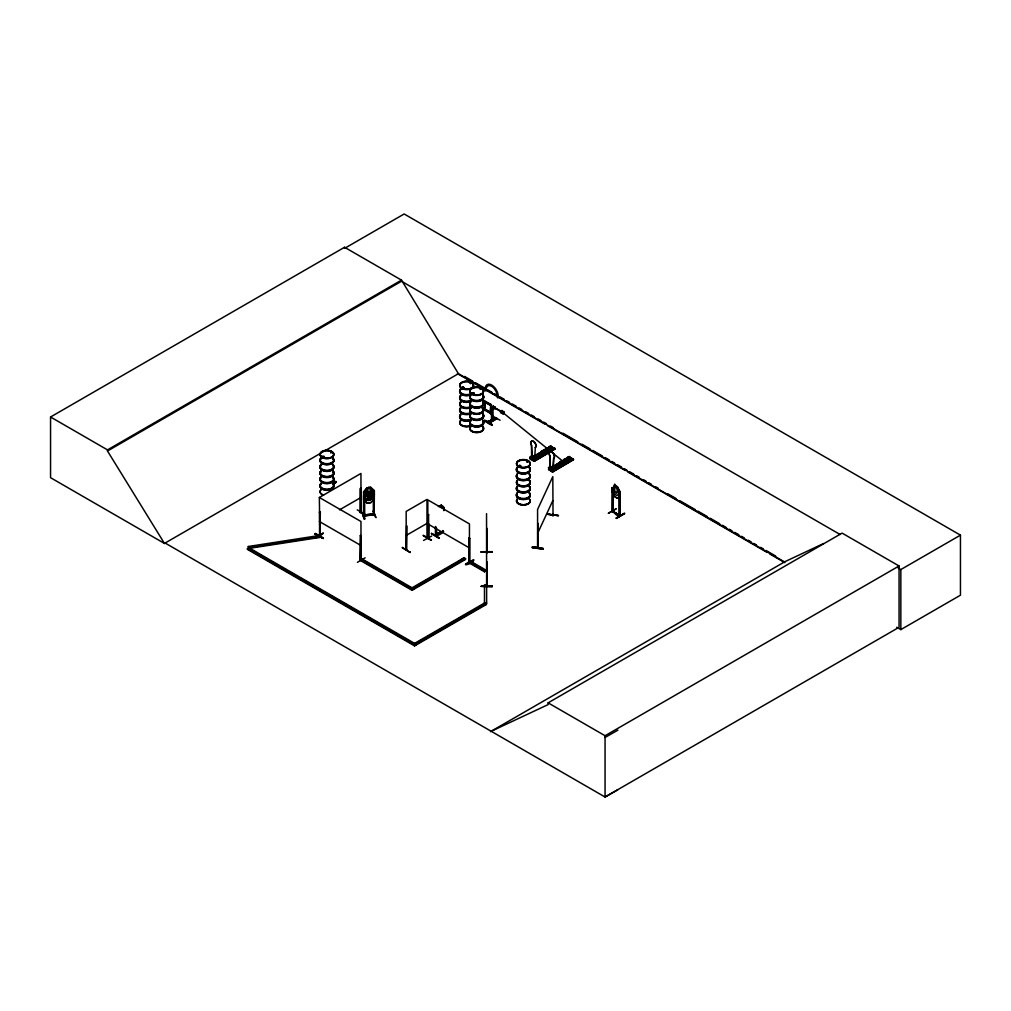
<?xml version="1.0" encoding="UTF-8"?>
<svg xmlns="http://www.w3.org/2000/svg" width="1011" height="1011" viewBox="0 0 1011 1011"><rect width="100%" height="100%" fill="white"/><g stroke="black" fill="none" stroke-linecap="round" stroke-linejoin="round"><path stroke-width="1.5" d="M481.211 552.082L492.243 552.044M534.642 458.855L535.337 447.494A3.678 2.148 59.5 0 0 535.337 443.248A3.678 2.148 59.5 0 0 531.622 441.137A3.678 2.148 59.5 0 0 531.622 445.383L532.165 457.275C537.599 460.195 529.347 456.896 533.391 456.53M550.843 466.539L548.72 467.79L548.72 469.041L552.057 470.924L552.057 469.673L554.18 468.422L554.483 470.166L550.426 468.005L549.883 456.113A3.678 2.148 59.5 0 1 549.883 451.866A3.678 2.148 59.5 0 1 553.598 453.977A3.678 2.148 59.5 0 1 553.598 458.223L553.055 469.483L553.763 458.122A3.678 2.148 59.5 0 0 553.763 453.876A3.678 2.148 59.5 0 0 550.047 451.778A3.678 2.148 59.5 0 0 550.047 456.024L550.199 468.118L551.816 467.537L551.222 466.867M538.244 546.686C537.448 546.357 538.042 548.316 538.307 546.686M538.244 547.608L537.966 524.077M543.071 548.48L532.393 546.875L543.084 548.442L542.932 549.276L532.266 547.583M532.254 547.671L543.071 548.859M501.38 411.995L494.922 407.913L501.734 411.49M490.664 405.158L490.272 404.602M490.664 412.374C489.349 417.568 491.649 392.849 490.626 413.221M482.437 400.381L491.384 405.651L490.664 404.994M483.713 409.126L491.384 413.651L490.664 413.006M532.367 456.606C531.306 457.452 533.467 456.757 532.961 456.151C533.214 456.454 532.683 463.392 532.291 457.086M535.337 447.494L535.185 447.582A3.678 2.148 59.5 0 0 535.185 443.336A3.678 2.148 59.5 0 0 531.457 441.238A3.678 2.148 59.5 0 0 531.457 445.485L531.66 457.212L532.848 457.111M550.275 467.562L550.944 467.992M551.008 467.322L550.603 467.916M320.323 534.958C318.553 535.16 320.639 534.478 319.893 536.487L320.335 512.312L319.615 511.907L319.539 536.285L319.602 534.996L320.335 535.426M319.35 536.121L320.411 535.501M361.23 559.045L360.169 558.78L361.18 559.007M361.18 559.879L361.23 535.931L360.51 535.527L360.245 559.791L361.041 560.157L360.952 521.486L319.35 497.475L319.88 537.448L248.832 548.442L248.289 547.242L248.289 546.496L319.324 535.501L319.88 537.448M469.723 562.293L468.649 562.129L469.433 562.596L469.458 523.925L427.843 499.902L427.767 538.471L428.639 538.964L428.828 524.001M428.929 538.775L428.032 538.32L428.79 538.699M428.563 514.902L428.639 538.964L428.437 538.029C427.046 537.587 429.359 537.157 428.171 538.357L427.843 514.498L428.828 514.751M469.016 561.977L469.723 562.381L469.723 538.357L469.016 537.953L468.75 562.23L469.458 562.533L468.927 561.054L469.685 561.434M613.058 511.225L612.274 510.77M612.78 487.706L613.247 511.895L612.704 511.49M613.247 511.023L612.464 510.568M619.25 514.839L620.249 514.978L620.261 515.951L612.464 511.44M620.008 492.054L619.111 491.637L619.111 515.635L620.261 515.951L620.185 491.877L619.149 491.359M402.34 547.406L409.973 552.499L410.188 551.88M402.327 547.823L410.188 552.372M491.03 405.032L491.119 413.815L482.171 408.545M491.422 405.512L482.171 399.724M491.03 413.044L490.36 412.374M491.119 413.815L491.422 412.652L483.713 408.318M543.059 451.677L544.259 452.814L545.472 451.841M563.885 462.482C561.358 465.755 561.219 459.449 563.885 462.735M486.973 552.221C486.594 554.483 486.518 549.782 486.923 551.968M486.43 552.335L486.544 552.853M486.493 585.344L486.973 584.737L486.544 586.304M486.91 561.648L486.973 585.735M322.319 456.606C323.065 459.247 324.935 454.95 324.202 457.162M330.648 452.018L331.317 452.069L330.698 452.448M330.824 452.738L331.52 452.309L330.648 452.258M462.987 388.249L461.951 387.617M463.733 387.478L463.152 387.415A6.976 4.031 0 0 0 461.698 388.199M470.342 383.232L471.202 383.156L470.406 383.51M470.38 383.333L471.063 383.46M472.491 393.102L473.59 393.595M472.402 393.608L473.06 393.228M480.756 388.616L480.174 389.235L480.92 389.222M520.753 465.97L519.894 465.477M527.135 461.736L527.034 461.812M532.709 456.403L533.442 456.732M551.374 466.779L550.919 467.929L550.464 467.309M323.28 538.357C299.041 524.216 339.797 547.621 315.091 534.137M315.053 534.225L315.47 533.479M431.419 533.416C442.591 538.876 441.478 540.898 431.419 533.416L439.014 537.953M368.358 492.117L367.208 495.516L368.358 498.511L370.734 496.73L369.533 491.965L368.383 492.18M532.254 457.44L531.988 456.782M532.86 456.264L532.86 456.884M553.219 469.395L550.414 467.411M551.185 467.587L549.971 466.905L549.794 469.647L549.794 467.019L550.995 467.701L551.185 470.216L551.589 466.905L548.72 469.041M551.728 467.398L550.616 467.335M484.004 420.614C488.616 419.123 500.015 431.609 484.042 420.551M484.357 420.349L492.231 424.873M551.096 467.84L551.222 467.057M374.133 490.512L374.121 514.826L374.386 490.752L370.759 487.327C366.184 486.114 365.198 491.371 365.426 494.783L367.802 496.742L370.152 496.452L372.478 493.886L372.478 491.03L370.734 487.504L374.26 490.803L373.223 490.929L374.26 490.803M367.22 491.839L365.426 495.744L365.426 498.6L367.802 500.559L370.152 500.255L372.478 497.69L372.478 494.834L369.533 488.149L368.358 488.3L367.208 491.7L367.208 493.368L368.358 494.708L369.533 494.556L370.734 491.245L367.145 491.675L363.543 495.946M491.687 407.673L492.559 409.164L491.915 407.547L492.243 408.621L491.371 409.101L492.256 408.09L493.103 409.101L491.371 409.101L491.536 420.462L492.231 420.816L492.066 409.518M553.03 515.787L552.815 476.611L537.587 509.43L537.561 548.101L537.839 547.482M547.697 514.384L558.527 515.661L547.836 514.018M552.853 514.296L552.537 514.89M552.941 515.837L553.27 514.372M550.629 468.232L550.06 467.689M608.369 513.285L615.825 508.975M315.47 537.738L323.28 533.201L319.286 536.133M315.457 538.105L323.242 533.189M423.584 540.417L431.71 536.007M537.587 533.442L552.815 500.635M361.723 512.981C362.835 511.149 365.856 518.997 364.112 519.199L362.241 512.779M362.241 512.451L364.706 519.123M364.63 518.997L362.165 512.855M363.467 515.029L364.668 514.877L364.617 516.002M363.467 515.901L364.756 515.964M374.323 513.866L373.362 514.018C373.527 516.621 372.2 512.615 374.133 513.664M620.185 491.877L617.279 486.872L614.688 485.267L617.405 486.746L619.933 492.104L619.996 516.103C617.19 517.581 610.05 507.737 612.957 512.109M612.919 512.059L613.247 510.921M619.111 515.635L619.124 514.725M361.192 511.414L360.181 512.526L360.257 488.452L360.952 488.048L361.23 512.312L360.169 512.463L360.952 512.071L360.952 473.451L319.35 497.475M487.833 422.269L495.643 417.745L487.896 421.991M406.182 550.035L406.182 511.414L426.983 499.409L426.983 538.383M406.536 525.808L406.46 550.224L406.801 525.96M426.642 537.309L426.983 537.549M426.642 538.181L426.907 538.383M427.324 537.346L427.274 538.206M563.847 462.659L561.61 462.848M538.105 548.05L538.218 523.521M323.785 456.252L322.56 456.643L323.747 456.82M322.951 456.53L322.951 457.187M323.849 457.048L322.749 456.441M463.935 387.82L462.987 388.161M470.355 382.942L470.747 383.498M472.883 392.925C470.254 393.784 474.513 395.074 473.919 393.203M473.388 393.936L473.628 393.102L472.529 393.052M480.276 388.894L481.173 389.399M480.503 388.73L481.274 389.323M519.919 466.261C517.43 466.311 521.335 465.085 519.54 465.426M519.73 466.223L520.362 465.742M367.17 487.896L363.543 492.13L367.107 487.795L370.784 487.403M374.411 498.436L370.81 502.707L367.17 503.175L363.543 499.763L363.695 496.035L367.195 491.776M370.759 491.384L374.386 494.556L370.784 498.827L367.145 499.295L370.759 498.764L374.361 494.493M537.764 547.545L537.839 523.471M364.706 516.014L364.617 491.7L363.581 491.864L363.556 516.115L374.323 514.738M323.318 537.966L315.432 533.543M492.269 408.406L492.938 409.202L491.915 408.545M319.35 535.211L320.146 535.666M360.181 511.642L361.23 511.376M612.54 490.474L612.274 511.68L612.249 487.605C613.728 490.575 616.318 475.815 613.437 491.258L615.156 494.505L616.862 495.491L618.555 494.202L617.405 486.746M612.16 491.333L614.688 496.704L617.329 498.221L619.844 495.832M320.323 535.931L319.741 536.222M543.185 451.753L545.295 451.74M331.456 452.473L330.698 452.587M462.33 387.466L462.229 388.211M473.818 394.025L474.02 393.342M519.553 466.21L520.299 465.957M527.211 461.231L527.123 461.989M520.589 466.324L519.199 466.665M527.628 461.812L527.148 461.863M436.196 527.616L436.537 535.312L436.449 527.793M550.578 446.42L555.153 448.972L553.864 448.277M536.07 459.525L535.754 457.793L533.644 459.045L533.644 460.296L530.307 458.413L530.307 457.162L532.127 455.734L530.004 456.985L531.066 459.525L550.654 447.961M552.764 448.783L532.873 460.523L552.802 448.985M554.875 448.644L533.694 461.029L533.947 459.209L536.07 457.958M554.534 448.631L550.881 446.23L533.909 456.252M551.892 471.518L551.286 471.164L552.613 471.947L573.566 459.601L569.294 456.555L552.284 467.044M550.54 466.374L548.417 467.625L549.466 470.166L569.079 458.602L549.428 470.166M572.491 458.653L551.387 471.24L572.491 458.653L573.047 459.335M572.946 459.259L569.294 456.871L552.322 466.88M406.574 549.339L406.536 550.186M423.28 535.729L431.293 540.177M541.214 451.614C552.84 456.719 535.59 452.246 543.337 450.363L547.28 452.903L543.337 450.363M545.22 449.263C556.846 454.356 539.596 449.882 547.343 448.012L551.286 450.552L547.343 448.012M548.758 447.165C560.385 452.271 543.134 447.797 550.881 445.914M530.307 458.413L532.759 456.959L531.559 456.277L531.559 458.906L531.369 456.378L532.443 456.959M533.871 456.403L550.919 446.432M534.2 461.307L555.052 448.947L534.238 461.319L529.676 458.741L551.096 446.723M534.364 456.871L550.338 447.431M534.705 456.884L550.388 447.633M534.882 457.174L550.553 447.936M533.176 460.346L554.824 448.151M533.631 460.965L554.837 448.442M559.639 462.254C571.253 467.36 554.003 462.874 561.75 461.003C570.672 467.486 562.52 459.436 561.484 462.924M563.645 459.891C575.259 464.997 558.021 460.51 565.768 458.64L569.711 461.18L565.768 458.64M567.184 457.806C578.798 462.912 561.547 458.425 569.294 456.555M552.537 467.373L568.308 458.16M552.777 467.499L568.763 458.071M553.131 467.512L568.801 458.274M552.676 471.935L552.36 469.85L554.483 468.599M551.804 471.467L573.237 458.779M573.25 459.082L552.057 471.594L548.442 469.395M552.398 471.606L573.262 459.234M552.575 471.91L573.553 459.613M333.251 482.917C335.943 479.77 337.75 482.854 333.693 483.662M333.251 483.41L335.892 481.805M333.655 483.574L336.233 482.07L335.842 481.4M320.057 511.654L319.35 512.071L320.057 512.476M319.628 512.223L320.323 511.819M360.523 512.628L360.523 488.616L361.23 488.199M357.249 509.86L365.097 514.334M360.257 512.476L360.952 512.071M320.057 536.487L320.335 521.575M361.23 535.931L360.245 535.678M360.51 535.527L360.169 559.652L360.952 560.107M357.401 562.343L365.161 557.807M469.723 538.357L468.738 538.117M473.54 559.74C474.247 564.189 455.038 568.258 473.603 559.816M165.21 543.071L164.515 543.476L50.55 477.685L50.55 417L344.549 247.265L401.493 280.135L458.438 373.691L784.485 561.939M50.55 417L107.495 449.882L401.493 280.135M617.923 789.692L605.058 797.022L165.134 543.033L164.439 543.425L107.495 451.007L401.493 281.26L840.065 534.478M164.439 543.425L320.651 453.244M323.381 451.664L458.438 373.691M485.318 404.375L482.765 400.735L485.318 404.375L485.229 407.471L482.993 408.103M485.318 407.42L485.154 404.425M493.039 406.27L495.188 407.256L494.973 408.76L493.039 407.648L493.039 406.27L495.188 407.256M414.598 643.388L484.484 603.049L486 603.921L486 604.679L414.598 645.89L247.316 549.314L248.832 547.684L319.88 536.702M493.039 407.648L495.188 408.634M491.687 408.671L492.319 420.728M492.559 408.166L493.103 408.861M487.504 422.092L495.302 417.594M487.883 421.979L495.592 417.758M496.616 418.048L488.869 422.889M339.481 509.873L360.952 497.475M492.231 415.862L500.104 420.26M412.046 587.808L464.049 557.781L465.565 558.653L465.565 559.412L412.046 590.31L360.03 560.284L360.03 559.525L361.559 558.653L413.562 588.68L413.562 589.426L408.229 586.355M360.03 560.284L361.559 558.653M406.182 535.438L426.983 523.42M414.712 587.012L433.378 576.232M436.044 574.703L438.711 573.161M441.377 571.619L445.383 569.307M448.05 567.765L456.049 563.152M458.716 561.61L464.049 557.781M360.03 559.525L412.046 589.552L465.565 558.653M486.038 570.166L470.444 561.168L468.927 562.04L484.522 571.051L486.038 570.166L484.522 571.796L468.927 562.786L468.927 561.054M612.085 487.58C611.756 491.346 613.184 496.869 617.405 498.17M616.419 486.86L617.291 490.613L616.419 493.267L614.739 490.815L614.739 489.147L615.56 486.367L616.508 486.822M616.23 508.773L608.432 513.272M619.124 514.978L613.058 511.478L619.882 515.231M616.268 517.809C630.46 511.035 624.128 512.451 616.659 518.504M616.23 518.277L624.141 513.778L616.331 518.277M415.951 643.362L425.353 637.941M428.045 636.387L430.737 634.832M433.416 633.278L437.447 630.952M440.139 629.398L442.831 627.844M445.51 626.302L454.925 620.868M457.604 619.313L465.667 614.663M468.358 613.108L471.05 611.554M473.729 609.999L477.761 607.674M480.452 606.12L483.144 604.578M247.316 548.569L414.598 645.144L486 603.921M490.487 731.673L785.181 561.535L823.611 543.526M491.182 731.269L548.114 704.604L548.114 702.847L842.112 533.113L899.057 565.983L899.057 627.288L605.058 797.022L605.058 735.73L899.057 565.983M898.134 568.005L900.839 569.559L960.45 535.148L960.45 595.201L900.839 629.613L896.744 627.25M605.058 737.474L617.923 730.144M443.248 507.964L443.892 507.585L443.892 510.593M440.316 506.208L439.317 506.599M436.537 534.629C453.497 527.59 432.556 533.833 436.07 535.148M443.639 531.445L435.438 535.501L435.438 526.491M360.952 511.187L361.041 512.021M463.733 387.339L462.229 387.339L462.646 388.11M322.522 456.416L323.116 457.225M435.754 534.832C434.54 537.46 443.602 533.366 443.298 531.116L443.26 531.963M435.817 535.653L435.69 526.655M532.443 457.477L531.773 457.414M363.682 515.837L374.247 514.523M373.261 514.612L374.209 514.751M473.552 393.987L472.352 393.898M519.553 465.477L518.972 466.564M360.434 558.628L361.293 559.904M468.927 561.926L469.016 547.216M619.402 514.574L619.882 516.103M252.914 546.521L256.01 546.041M272.995 543.425L276.079 542.945M279.175 542.465L282.259 541.984M285.342 541.504L288.438 541.024M299.243 539.356L302.34 538.876M305.423 538.408L308.507 537.928M311.603 537.448L314.686 536.967M363.669 492.079L364.554 491.738M373.64 511.389L376.079 517.657M373.691 511.44L373.097 511.023L375.549 517.266M363.556 515.244L373.046 513.803M462.709 387.175L464.049 387.769M373.312 490.588L373.362 514.89M363.808 515.281L363.796 516.115M364.554 515.762L364.415 514.839L373.046 514.056M486.923 528.247L486.923 552.916M481.211 551.728L492.243 551.69L481.211 552.221M481.211 551.867L492.243 552.183M481.211 586.241L492.243 585.786L481.211 586.329L492.256 586.582M481.211 586.355L492.256 586.645M486.632 584.826L484.484 584.826L484.484 603.794L486 604.679M484.484 603.049L486.632 603.049M484.484 603.794L486.632 603.794L486.544 513.651M462.785 387.895L463.177 387.895A6.976 4.031 0 0 0 461.698 388.54M547.722 514.258L558.388 515.496M543.046 548.96L532.418 546.825M562.975 462.052L563.847 462.545M463.354 387.301L463.177 387.264A6.862 3.968 0 0 0 461.774 387.858M473.224 392.925L473.982 393.279M472.883 393.974L472.099 393.645M519.919 465.616L520.791 466.134M619.528 515.484L619.478 491.472M491.093 413.701L491.119 404.893M463.354 387.099L463.518 388.312L461.989 387.681M551.955 468.422L554.18 469.673L554.18 468.422M531.559 458.906L532.759 459.588M315.432 533.884L323.33 538.446M431.293 540.19L423.243 535.324L431.103 540.215M960.45 535.148L404.16 213.978L344.549 248.39L344.549 247.265M464.58 376.446L472.769 381.172M475.499 382.739L485.04 388.262M487.77 389.829L491.864 392.192M494.594 393.772L497.324 395.352M500.053 396.919L504.148 399.282M506.877 400.861L509.595 402.441M512.324 404.008L516.419 406.371M519.149 407.951L521.878 409.518M525.973 411.881L528.702 413.461M531.432 415.041L534.162 416.608M538.244 418.971L540.973 420.551M543.703 422.13L546.433 423.697M550.527 426.061L553.257 427.64M562.811 433.15L577.812 441.82M581.906 444.183L590.095 448.909M592.812 450.476L602.366 455.999M605.096 457.566L609.191 459.929M611.92 461.509L614.65 463.089M617.38 464.656L621.462 467.019M624.191 468.599L626.921 470.166M629.651 471.745L633.745 474.108M636.475 475.688L639.205 477.255M643.299 479.618L646.029 481.198M648.746 482.778L651.476 484.345M655.57 486.708L658.3 488.288M667.854 493.798L676.03 498.524M680.125 500.887L695.138 509.557M697.868 511.124L707.409 516.646M710.139 518.213L719.693 523.736M722.423 525.303L726.517 527.666M729.247 529.246L731.964 530.813M734.694 532.393L738.788 534.756M741.518 536.335L744.248 537.903M748.342 540.266L751.072 541.845M753.802 543.425L756.531 544.992M760.613 547.355L763.343 548.935M766.073 550.515L775.627 556.025M457.427 373.615L483.346 388.578M486.076 390.158L495.63 395.667M498.36 397.247L544.752 424.026M547.469 425.606L625.24 470.494M627.97 472.074L767.134 552.423M769.864 553.99L784.865 562.659M482.437 399.572L491.472 404.792L490.36 404.362M482.171 400.546L491.119 405.803M491.915 407.547L492.774 408.04M482.171 407.736L491.081 413.019M492.319 420.007L493.002 420.399L493.002 409.076M427.843 523.925L469.458 547.949M474.336 564.163L476.939 565.667M479.543 567.171L486.038 570.924M319.35 521.486L360.952 545.51M362.886 560.17L372.225 565.566M374.891 567.108L377.558 568.65M380.224 570.179L382.891 571.72M385.557 573.262L404.223 584.042M548.114 702.847L605.058 735.73M248.289 546.496L248.832 547.684L416.115 644.272L416.115 645.018M261.078 555.507L248.832 548.442L248.832 547.684M263.795 557.074L266.525 558.641M270.594 561.004L273.324 562.571M276.041 564.138L278.758 565.718M281.475 567.285L285.557 569.635M288.274 571.215L297.803 576.7M300.52 578.279L310.036 583.777M312.765 585.344L322.282 590.841M324.999 592.408L339.961 601.052M342.678 602.619L352.194 608.116M354.924 609.684L357.641 611.251M361.723 613.614L364.44 615.181M367.157 616.748L371.239 619.111M373.956 620.678L376.686 622.245M379.403 623.812L383.485 626.175M386.202 627.743L388.919 629.31M391.636 630.889L395.718 633.24M398.435 634.807L401.165 636.387M403.882 637.954L407.964 640.304M442.603 508.318C438.028 502.353 445.99 506.89 443.993 510.125M443.993 507.636L443.639 510.429M473.527 393.026L473.691 393.203M519.262 466.412L518.984 465.844M502.619 412.362L565.692 463.543M370.734 491.321L374.411 494.632M367.145 499.295L363.695 496.035M367.22 503.074L363.695 499.775M473.654 560.246L465.831 564.315M624.432 513.942L624.027 513.272M545.422 451.917C542.591 449.238 543.223 454.659 545.422 451.664M370.734 502.543L367.195 502.998M900.839 569.559L900.839 629.613M613.247 492.382L613.058 512.097M535.754 457.793L535.754 459.045M494.973 407.382L494.973 408.76M493.254 406.144L493.254 407.521M492.155 409.468L492.066 420.778M484.522 571.051L484.522 571.796M483.106 403.718L483.106 405.689M470.444 561.168L470.444 561.914M442.881 530.939L443.045 532.026L442.805 531.23M414.598 645.144L414.598 645.89M412.046 589.552L412.046 590.31M360.839 559.209L360.788 560.107M107.495 449.882L107.495 451.007M529.41 474.361A6.976 4.031 0 0 1 523.369 480.402A6.976 4.031 0 0 1 517.329 474.361M529.334 474.778A6.887 3.968 0 0 1 523.369 480.73A6.887 3.968 0 0 1 517.417 474.778M529.296 479.96A6.837 3.943 0 0 1 523.369 485.887A6.837 3.943 0 0 1 517.455 479.96M529.309 480.339A6.85 3.956 0 0 1 523.369 486.266A6.85 3.956 0 0 1 517.442 480.339M529.41 467.739A6.976 4.031 0 0 1 523.369 473.78A6.976 4.031 0 0 1 517.329 467.739M529.334 473.666A6.887 3.968 0 0 1 523.369 479.618A6.887 3.968 0 0 1 517.417 473.666M529.322 468.144A6.862 3.968 0 0 1 523.369 474.096A6.862 3.968 0 0 1 517.43 468.144M529.41 474.02A6.976 4.031 0 0 1 523.369 480.061A6.976 4.031 0 0 1 517.329 474.02M529.41 467.398A6.976 4.031 0 0 1 523.369 473.439A6.976 4.031 0 0 1 517.329 467.398M529.322 467.044A6.862 3.968 0 0 1 523.369 472.984A6.862 3.968 0 0 1 517.43 467.044M529.41 493.254A6.976 4.031 0 0 1 523.369 499.295A6.976 4.031 0 0 1 517.329 493.254M529.334 493.659A6.887 3.968 0 0 1 523.369 499.624A6.887 3.968 0 0 1 517.417 493.659M530.244 482.917A6.862 3.968 0 0 1 521.6 486.746A6.862 3.968 0 0 1 517.43 480.933M529.322 480.933A6.862 3.968 0 0 1 530.004 481.893M529.334 499.194A6.887 3.968 0 0 1 523.369 505.159A6.887 3.968 0 0 1 517.417 499.194M530.269 482.588A6.887 3.981 0 0 1 521.588 486.43A6.887 3.981 0 0 1 517.405 480.604M529.347 480.604A6.887 3.981 0 0 1 530.029 481.565M529.41 486.62A6.976 4.031 0 0 1 523.369 492.66A6.976 4.031 0 0 1 517.329 486.62M529.322 492.559A6.862 3.968 0 0 1 523.369 498.499A6.862 3.968 0 0 1 517.43 492.559M529.322 487.037A6.862 3.968 0 0 1 523.369 492.989A6.862 3.968 0 0 1 517.43 487.037M529.41 492.913A6.976 4.031 0 0 1 523.369 498.954A6.976 4.031 0 0 1 517.329 492.913M529.41 486.278A6.976 4.031 0 0 1 523.369 492.319A6.976 4.031 0 0 1 517.329 486.278M529.322 485.925A6.862 3.968 0 0 1 523.369 491.877A6.862 3.968 0 0 1 517.43 485.925M332.973 465.073A6.976 4.031 0 0 1 326.932 471.126A6.976 4.031 0 0 1 320.891 465.073M332.872 465.49A6.862 3.968 0 0 1 326.932 471.442A6.862 3.968 0 0 1 320.98 465.49M332.872 471.075A6.862 3.968 0 0 1 326.932 477.028A6.862 3.968 0 0 1 320.98 471.075M332.973 458.451A6.976 4.031 0 0 1 326.932 464.491A6.976 4.031 0 0 1 320.891 458.451M332.872 464.378A6.862 3.968 0 0 1 326.932 470.33A6.862 3.968 0 0 1 320.98 464.378M332.872 458.868A6.862 3.968 0 0 1 326.932 464.807A6.862 3.968 0 0 1 320.98 458.868M332.973 464.731A6.976 4.031 0 0 1 326.932 470.785A6.976 4.031 0 0 1 320.891 464.731M332.973 458.109A6.976 4.031 0 0 1 326.932 464.15A6.976 4.031 0 0 1 320.891 458.109M332.872 457.756A6.862 3.968 0 0 1 326.932 463.708A6.862 3.968 0 0 1 320.98 457.756M332.973 483.966A6.976 4.031 0 0 1 326.932 490.006A6.976 4.031 0 0 1 320.891 483.966M332.872 484.383A6.862 3.968 0 0 1 326.932 490.335A6.862 3.968 0 0 1 320.98 484.383M323.507 494.96A6.85 3.956 0 0 1 320.993 489.551M332.872 471.657A6.862 3.968 0 0 1 326.932 477.596A6.862 3.968 0 0 1 320.98 471.657M323.482 495.339A6.887 3.968 0 0 1 320.967 489.918M332.897 471.303A6.887 3.981 0 0 1 326.932 477.28A6.887 3.981 0 0 1 320.955 471.303M332.973 477.344A6.976 4.031 0 0 1 326.932 483.384A6.976 4.031 0 0 1 320.891 477.344M332.884 483.271A6.887 3.968 0 0 1 326.932 489.236A6.887 3.968 0 0 1 320.967 483.271M332.872 477.761A6.862 3.968 0 0 1 326.932 483.7A6.862 3.968 0 0 1 320.98 477.761M332.973 483.624A6.976 4.031 0 0 1 326.932 489.665A6.976 4.031 0 0 1 320.891 483.624M332.973 477.002A6.976 4.031 0 0 1 326.932 483.043A6.976 4.031 0 0 1 320.891 477.002M332.872 476.649A6.862 3.968 0 0 1 326.932 482.588A6.862 3.968 0 0 1 320.98 476.649M470.115 401.506A6.976 4.031 0 0 1 461.698 400.861A6.976 4.031 0 0 1 460.586 395.996M470.064 401.835A6.862 3.968 0 0 1 461.774 401.203A6.862 3.968 0 0 1 460.675 396.413M470.052 406.991A6.837 3.943 0 0 1 461.787 406.371A6.837 3.943 0 0 1 460.7 401.607M470.052 407.382A6.85 3.956 0 0 1 461.787 406.751A6.85 3.956 0 0 1 460.687 401.974M470.115 394.871A6.976 4.031 0 0 1 461.698 394.239A6.976 4.031 0 0 1 460.586 389.374M470.064 400.722A6.862 3.968 0 0 1 461.774 400.091A6.862 3.968 0 0 1 460.675 395.301M470.064 395.2A6.862 3.968 0 0 1 461.774 394.581A6.862 3.968 0 0 1 460.675 389.791M461.774 388.97A6.862 3.968 0 0 1 463.19 388.338M470.115 401.165A6.976 4.031 0 0 1 461.698 400.52A6.976 4.031 0 0 1 460.586 395.655M470.115 394.53A6.976 4.031 0 0 1 461.698 393.898A6.976 4.031 0 0 1 460.586 389.033M470.064 394.1A6.862 3.968 0 0 1 461.774 393.469A6.862 3.968 0 0 1 460.675 388.679M470.115 420.399A6.976 4.031 0 0 1 461.698 419.755A6.976 4.031 0 0 1 460.586 414.889M470.064 420.728A6.862 3.968 0 0 1 461.774 420.096A6.862 3.968 0 0 1 460.675 415.306M470.052 407.976A6.837 3.943 0 0 1 461.787 407.357A6.837 3.943 0 0 1 460.7 402.58M470.052 426.276A6.85 3.956 0 0 1 461.787 425.644A6.85 3.956 0 0 1 460.687 420.867M470.077 407.673A6.887 3.981 0 0 1 461.749 407.041A6.887 3.981 0 0 1 460.662 402.239M470.115 413.764A6.976 4.031 0 0 1 461.698 413.133A6.976 4.031 0 0 1 460.586 408.267M470.064 419.616A6.862 3.968 0 0 1 461.774 418.984A6.862 3.968 0 0 1 460.675 414.194M470.064 414.093A6.862 3.968 0 0 1 461.774 413.461A6.862 3.968 0 0 1 460.675 408.684M470.115 420.058A6.976 4.031 0 0 1 461.698 419.413A6.976 4.031 0 0 1 460.586 414.548M470.115 413.423A6.976 4.031 0 0 1 461.698 412.791A6.976 4.031 0 0 1 460.586 407.926M470.064 412.981A6.862 3.968 0 0 1 461.774 412.362A6.862 3.968 0 0 1 460.675 407.572M482.74 401.822A6.976 4.031 0 0 1 476.699 407.863A6.976 4.031 0 0 1 470.658 401.822M482.664 402.226A6.887 3.968 0 0 1 476.699 408.191A6.887 3.968 0 0 1 470.747 402.226M482.677 407.547A6.887 3.981 0 0 1 476.699 413.524A6.887 3.981 0 0 1 470.734 407.547M482.664 407.799A6.887 3.968 0 0 1 476.699 413.752A6.887 3.968 0 0 1 470.747 407.799M482.74 395.187A6.976 4.031 0 0 1 476.699 401.228A6.976 4.031 0 0 1 470.658 395.187M482.651 401.127A6.862 3.968 0 0 1 476.699 407.067A6.862 3.968 0 0 1 470.76 401.127M482.651 395.604A6.862 3.968 0 0 1 476.699 401.557A6.862 3.968 0 0 1 470.76 395.604M482.74 401.481A6.976 4.031 0 0 1 476.699 407.521A6.976 4.031 0 0 1 470.658 401.481M482.74 394.846A6.976 4.031 0 0 1 476.699 400.887A6.976 4.031 0 0 1 470.658 394.846M482.651 394.492A6.862 3.968 0 0 1 476.699 400.444A6.862 3.968 0 0 1 470.76 394.492M482.74 420.715A6.976 4.031 0 0 1 476.699 426.756A6.976 4.031 0 0 1 470.658 420.715M482.664 421.119A6.887 3.968 0 0 1 476.699 427.084A6.887 3.968 0 0 1 470.747 421.119M482.626 426.313A6.837 3.943 0 0 1 476.699 432.228A6.837 3.943 0 0 1 470.785 426.313M482.651 408.393A6.862 3.968 0 0 1 476.699 414.346A6.862 3.968 0 0 1 470.76 408.393M482.677 426.44A6.887 3.981 0 0 1 476.699 432.405A6.887 3.981 0 0 1 470.734 426.44M482.664 426.693A6.887 3.968 0 0 1 476.699 432.645A6.887 3.968 0 0 1 470.747 426.693M482.677 408.065A6.887 3.981 0 0 1 476.699 414.03A6.887 3.981 0 0 1 470.734 408.065M482.74 414.08A6.976 4.031 0 0 1 476.699 420.121A6.976 4.031 0 0 1 470.658 414.08M482.651 420.02A6.862 3.968 0 0 1 476.699 425.96A6.862 3.968 0 0 1 470.76 420.02M482.651 414.497A6.862 3.968 0 0 1 476.699 420.45A6.862 3.968 0 0 1 470.76 414.497M482.74 420.374A6.976 4.031 0 0 1 476.699 426.415A6.976 4.031 0 0 1 470.658 420.374M482.74 413.739A6.976 4.031 0 0 1 476.699 419.78A6.976 4.031 0 0 1 470.658 413.739M482.664 413.385A6.887 3.968 0 0 1 476.699 419.338A6.887 3.968 0 0 1 470.747 413.385M502.063 412.45A1.377 0.796 -60 0 1 500.622 412.513A1.377 0.796 -60 0 1 501.747 410.554A1.377 0.796 -60 0 1 502.416 411.831M366.336 494.442L368.231 497.083L366.247 500.293L368.838 497.538C369.862 501.368 373.653 499.485 369.47 496.906L371.34 493.798L368.889 496.414L367.309 494.341L366.336 494.442M496.97 418.541L489.16 423.053L496.995 418.605M487.251 390.082L485.672 390.916L484.105 388.262L485.192 388.881A9.276 5.358 60 0 1 491.738 385.103A9.276 5.358 60 0 1 498.297 396.451L499.383 397.083L497.703 397.854L496.022 395.137L497.109 395.769A7.734 4.474 60 0 0 491.637 386.29A7.734 4.474 60 0 0 486.165 389.45L487.251 390.082M441.289 505.134L438.37 506.486L441.238 505.247M503.566 413.701A1.377 0.796 -60 0 0 503.996 411.565A1.377 0.796 -60 0 0 502.366 413.006A1.377 0.796 -60 0 0 503.566 413.701M519.945 466.892A6.862 3.968 0 0 0 530.244 463.455A6.862 3.968 0 0 0 519.945 460.018A6.862 3.968 0 0 0 519.945 466.892M519.945 467.461A6.862 3.968 0 0 0 530.244 464.024A6.862 3.968 0 0 0 519.945 460.599A6.862 3.968 0 0 0 519.945 467.461M519.932 467.145A6.887 3.981 0 0 0 530.269 463.695A6.887 3.981 0 0 0 519.932 460.258A6.887 3.981 0 0 0 519.932 467.145M523.369 504.78A6.837 3.943 0 0 0 529.296 498.853A6.85 3.956 0 0 1 523.369 504.767A6.837 3.943 0 0 1 517.455 498.853A6.85 3.956 0 0 0 523.369 504.767M323.495 457.604A6.862 3.968 0 0 0 333.794 454.166A6.862 3.968 0 0 0 323.495 450.742A6.862 3.968 0 0 0 323.495 457.604M326.932 476.611A6.862 3.968 0 0 0 332.872 470.671A6.887 3.981 0 0 1 326.932 476.788A6.887 3.981 0 0 1 320.955 470.823A6.862 3.968 0 0 0 326.932 476.611M323.495 458.185A6.862 3.968 0 0 0 333.794 454.748A6.862 3.968 0 0 0 323.495 451.31A6.862 3.968 0 0 0 323.495 458.185M322.054 457.225A6.887 3.981 0 0 0 333.592 455.43A6.887 3.981 0 0 0 325.15 450.565A6.887 3.981 0 0 0 322.054 457.225M463.177 388.565A6.887 3.981 0 0 0 473.527 385.115A6.887 3.981 0 0 0 463.177 381.678A6.887 3.981 0 0 0 463.177 388.565M463.19 389.109A6.862 3.968 0 0 0 473.489 385.671A6.862 3.968 0 0 0 463.19 382.234A6.862 3.968 0 0 0 463.19 389.109M463.177 388.793A6.887 3.981 0 0 0 473.527 385.343A6.887 3.981 0 0 0 463.177 381.893A6.887 3.981 0 0 0 463.177 388.793M461.787 425.265A6.837 3.943 0 0 0 470.052 425.884A6.85 3.956 0 0 1 461.787 425.277A6.85 3.956 0 0 1 460.687 420.5A6.837 3.943 0 0 0 461.787 425.265M473.262 394.391A6.887 3.981 0 0 0 483.599 390.941A6.887 3.981 0 0 0 473.262 387.491A6.887 3.981 0 0 0 473.262 394.391M473.274 394.922A6.862 3.968 0 0 0 483.574 391.484A6.862 3.968 0 0 0 473.274 388.047A6.862 3.968 0 0 0 473.274 394.922M473.262 394.606A6.887 3.981 0 0 0 483.599 391.156A6.887 3.981 0 0 0 473.262 387.706A6.887 3.981 0 0 0 473.262 394.606"/></g></svg>
